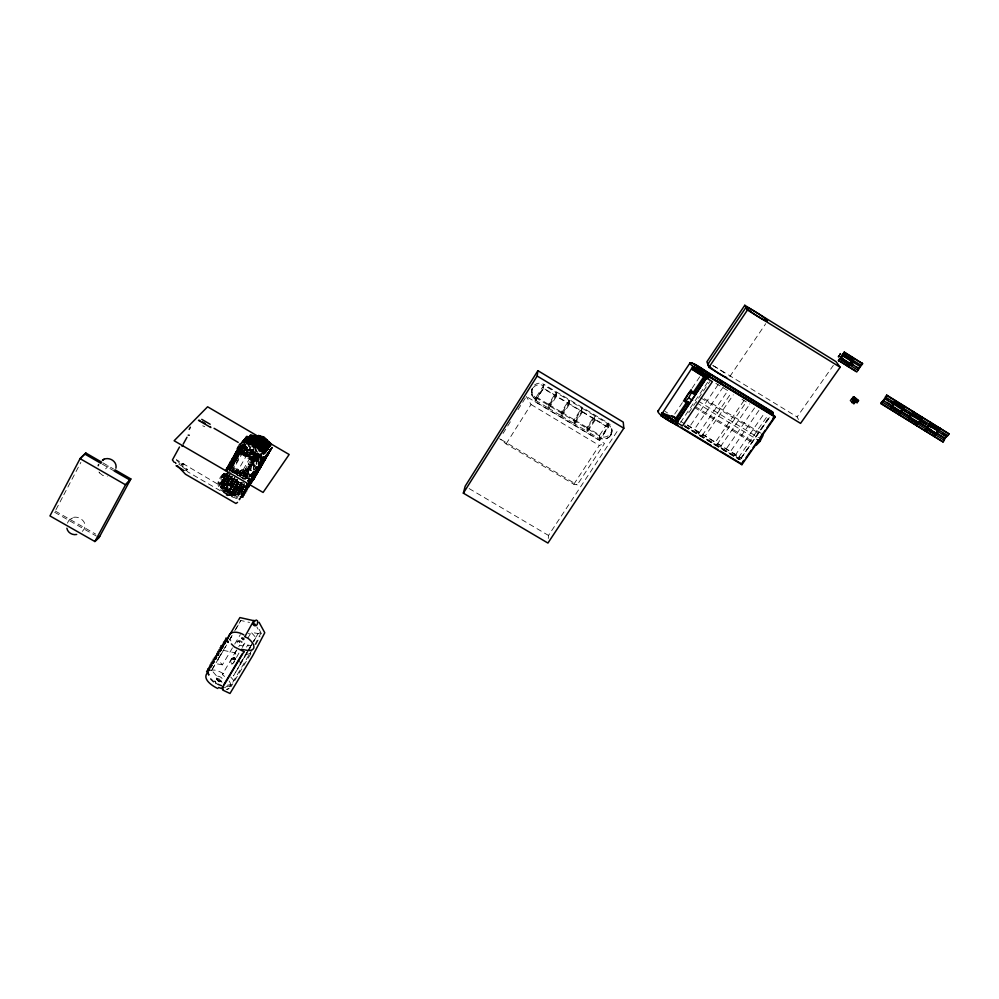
<?xml version="1.0" encoding="UTF-8"?>
<svg xmlns="http://www.w3.org/2000/svg" width="999" height="999" viewBox="0 0 999 999"><rect width="100%" height="100%" fill="white"/><g stroke="black" fill="none" stroke-linecap="round" stroke-linejoin="round"><path stroke-width="0.75" stroke-dasharray="5 3.75" d="M227.472 492.17C231.556 493.281 224.251 492.769 226.174 488.736M227.735 491.62C231.318 492.47 224.887 492.357 226.523 488.474C227.01 491.458 236.676 491.983 229.033 492.32M67.482 523.164C72.378 509.502 93.057 522.09 81.606 532.005M574.725 423.876L582.392 412.025L582.429 408.391L594.58 415.709L594.655 419.405L586.962 431.231L574.725 423.876L574.825 420.142L582.429 408.391M581.718 411.625L581.755 407.979L569.58 400.661L562.012 412.437L561.788 416.108L574.038 423.476L581.718 411.625L569.43 404.22L569.58 400.661M243.319 488.573L241.034 492.682L222.165 487.649C215.834 484.016 219.056 477.709 223.376 473.626M574.038 423.476L574.15 419.73L581.755 407.979M232.467 647.864L222.365 664.859L217.844 659.552L221.653 652.959M611.912 431.031L611.8 429.345C613.336 435.814 605.606 441.733 599.837 438.049M239.785 642.17L239.136 641.633M568.743 403.821L568.906 400.249L556.705 392.907L549.163 404.72L548.826 408.329L561.101 415.696L568.743 403.821L556.431 396.403L556.705 392.907M235.964 473.339L231.019 468.419L243.369 469.567L246.403 472.515L247.977 472.614L248.139 471.041L246.728 469.667L245.155 469.567L242.732 473.164L246.453 475.499L247.54 473.613L247.178 470.691L250.786 469.592L252.535 471.303M561.101 415.696L561.338 412.038L568.906 400.249M181.518 464.735C190.322 464.198 174.088 462.462 183.641 465.034M548.276 538.486L548.501 535.452L618.955 428.646M555.744 395.991L556.031 392.495L543.806 385.139L536.301 396.99L535.826 400.524L548.139 407.917L555.744 395.991L543.406 388.574L543.856 384.328A7.967 7.742 3.9 0 0 532.892 386.825A7.967 7.742 3.9 0 0 535.514 397.502L534.989 401.436L599.737 440.309L608.341 427.21L608.104 423.014L543.856 384.328M548.139 407.917L548.488 404.32L556.031 392.495M246.403 472.515L246.566 470.941L245.155 469.567M250.587 475.162L248.514 473.126L248.751 470.791L250.786 469.592M246.928 470.317L248.963 469.118L249.263 466.221L247.852 464.835L245.517 468.931L248.501 470.417L250.537 469.218L250.836 466.321L247.852 464.835M251.323 470.566L249.588 468.856L249.875 465.959L253.496 464.86L255.232 466.57M253.496 464.86L251.448 466.058L251.149 468.956L249.588 468.856M249.625 465.584L251.673 464.373L251.973 461.476L250.724 461.076A2.21 1.673 -86 0 1 249.563 461.838L248.214 464.198L249.625 465.584L253.234 464.485L253.534 461.588L251.036 460.564M254.633 460.002L256.393 461.7L256.094 464.622L254.033 465.821L252.285 464.123L252.585 461.213L256.206 460.127L257.954 461.825M255.607 465.934L253.858 464.223L254.158 461.326L256.206 460.127M252.335 460.839L254.383 459.627L254.683 456.718L253.746 455.806L256.243 456.843L255.944 459.74L253.896 460.951L251.398 459.927L256.456 451.048M253.983 469.105L254.283 466.196M258.816 459.852L256.755 461.063L254.995 459.365L255.307 456.456L257.218 453.534L254.32 458.504L252.572 456.93L253.709 454.945L255.457 456.518M258.316 461.188L256.568 459.49L256.868 456.58L258.916 455.369L260.677 457.067L259.116 456.943L257.355 455.244L255.307 456.456L256.868 456.58M256.706 464.36L257.005 461.438M243.269 469.692L253.584 451.511M531.83 389.56L532.305 396.004L535.402 399.35M231.855 471.803L245.517 447.689L242.969 444.942L247.165 447.252M220.404 478.896L226.885 480.544L230.619 473.988M237.799 472.564L237.487 471.553L238.262 471.466L240.097 472.914L237.874 472.652L239.81 473.114M261.476 633.828L257.705 626.548M259.265 633.691L251.248 632.417L255.894 637.599L253.746 641.62M238.936 653.046L233.529 662.749M222.402 664.822L215.497 663.598M240.072 472.989L240.884 470.454L239.81 472.352L244.106 474.887L243.456 475.749L240.921 474.887L239.036 473.176L241.146 471.091M235.09 652.896L236.838 649.962M230.844 662.349C234.091 667.981 237.312 652.085 232.33 659.59M236.076 473.713L237.787 473.002L233.354 470.417L232.667 471.278L234.553 473.014M254.433 453.321L253.159 449.8L248.164 450.324L249.313 449.413M251.648 449.625L252.872 450.462L252.26 449.787M239.011 445.517C234.902 448.027 238.174 452.547 241.009 454.408L258.067 459.303M236.176 650.699L222.365 674.562L224.625 676.46M231.443 468.881L245.117 444.717M223.401 473.938L225.499 475.162L223.114 476.286L224.85 473.201L225.512 475.137L223.264 479.17L221.154 477.959L224.013 472.714M221.154 477.959L224.088 473.164L226.761 474.762L225.712 476.086L223.626 474.875L224.463 473.826M226.161 469.055L229.608 463.411L232.879 465.297L233.928 463.798M224.3 473.538L222.228 476.61L224.325 477.834L225.262 476.648L227.385 477.347L229.295 479.108L227.497 481.943L223.326 479.645L225.262 476.648M226.011 469.967L229.608 463.411M227.797 466.021L232.317 458.004M226.199 470.354L232.193 459.478M229.108 464.56L234.965 454.582M237.899 448.126L232.043 458.716L235.789 460.776L238.336 456.368L236.076 455.407M229.108 466.208L226.885 469.605L229.27 465.284M230.519 468.156L234.453 461.113L231.681 459.365L235.152 453.596L238.711 455.719L243.806 446.728L241.733 445.517L239.236 449.837L240.509 452.472L242.47 453.146L244.28 450.287L239.785 446.965M230.869 467.632L228.783 466.421L234.777 455.556M230.12 461.925L233.429 463.723L234.266 462.062L231.693 460.626L237.537 450.674L234.266 456.718L236.813 458.166L230.532 469.455M237.038 457.08L236.351 457.929L237.213 456.256L234.64 454.77L235.502 453.071L239.86 445.467L242.395 447.003M226.723 470.504L231.843 461.376M226.885 470.804L228.946 467.12L231.019 468.331L229.171 471.74M234.64 454.77L237.737 449.675M231.356 462.512L234.403 457.48M234.266 462.062L239.76 452.36L237.213 450.861L239.648 446.478L241.746 447.702L239.31 452.085L239.997 451.236M230.844 469.23L228.783 468.032L227.098 470.541M231.668 462.312L228.459 468.256L234.216 458.429M226.848 468.294L230.307 470.304L233.903 463.923L231.156 462.225L234.59 456.518M230.519 470.042L228.459 468.843L230.844 464.76L232.904 465.959L230.794 469.705L227.21 467.644L226.136 469.168M239.111 453.059L239.785 452.222L237.05 450.524L240.297 445.779L237.025 451.848L237.7 451.011M226.261 473.826L225.849 474.625L226.561 473.738M237.138 452.634L231.181 463.449L231.868 462.599M234.153 459.94L234.091 457.704L240.085 446.79M221.828 476.61L224.101 478.109L226.186 474.388L225.487 475.274M226.511 468.519L228.621 469.742L231.044 465.359L230.394 463.411L228.646 466.508L232.08 463.973M236.638 453.796L240.222 447.277L239.573 447.964L242.083 449.475L235.789 460.776M239.573 447.964L240.434 446.266L242.52 447.49L241.658 449.175L240.397 448.101L241.521 446.116L242.807 447.265L241.671 449.25L242.332 448.351M234.478 459.74L228.783 469.992L242.657 445.479L242.307 446.166M231.381 464.847L233.828 460.452L233.167 458.491L231.418 461.6L233.828 460.452M231.531 465.571L229.133 469.905M234.565 459.128L236.563 455.681L235.951 453.571L234.191 456.68L237.263 454.832M234.478 460.989L231.031 466.708L231.731 465.846L228.921 464.148M231.868 459.677L233.978 460.901L242.607 445.991M239.398 450.599L236.988 451.748L238.749 448.626L239.398 450.599L236.938 455.02L237.625 454.17M239.735 450.087L241.858 446.303L239.735 445.067M230.357 469.068L233.928 462.587M230.844 466.433L239.835 450.899M242.67 445.304L239.36 450.749M244.268 443.943L236.176 457.629M241.746 447.702L242.957 445.467M239.76 452.36L242.17 448.002L239.623 446.615M238.711 455.719L234.827 453.796L235.527 452.947L238.711 455.007L244.792 444.143L229.832 470.554M242.32 448.514L240.359 447.839L241.633 450.474L246.016 453.109L247.14 451.111L240.609 447.839L241.733 445.854L243.319 447.277L244.83 444.63M55.969 509.677L63.087 496.166M63.799 494.817L80.882 462.362M243.594 488.274L242.72 489.922L243.406 488.998M245.205 654.57L249.85 653.833L251.261 651.273M254.895 644.617L260.564 633.865L256.88 626.96M255.806 644.53L260.015 636.588M226.074 686.775L230.806 685.639L251.923 650.024M251.586 645.629L247.764 645.054L249.9 647.752M233.404 657.742C230.744 657.167 228.771 667.644 232.842 663.486M218.194 481.655C215.821 490.609 230.469 496.466 237.75 497.24M225.025 470.916L239.011 445.941L245.517 447.689M225.874 471.403L227.622 468.319L228.284 470.254M219.43 484.552L221.728 481.093L222.989 482.255L221.89 484.215L221.166 485.127L219.43 484.552L221.728 481.093M241.521 446.116L239.248 449.5L240.984 450.099L241.958 449.001L239.435 447.49M219.405 484.902L220.504 482.942L222.465 483.578L224.4 485.377L222.565 488.249L220.604 487.612L219.405 484.902L223.289 487.325M230.844 464.76L228.459 468.843M231.006 464.373L233.554 459.965L235.627 461.163L233.067 465.571L229.807 463.698L228.746 465.222L231.531 466.895M241.558 445.629L233.716 459.577L236.276 455.157M220.854 482.767L222.814 479.745L226.86 482.217L225.762 484.165L225.05 485.077L220.854 482.767L222.814 479.745M240.609 447.839L242.545 444.855M221.928 481.406L224.201 477.984L225.462 479.133L224.363 481.081L223.651 481.98L221.928 481.406L227.472 472.327M226.648 474.912L227.897 476.061L226.798 477.984L226.099 478.871L224.388 478.309L227.947 472.09M224.388 478.309L226.86 474.637L228.396 476.048L227.31 477.984L229.907 478.846L230.594 477.959L228.696 476.211M221.166 485.127L222.989 482.255M227.31 477.984L225.774 476.573L227.697 473.588M240.984 450.099L242.12 448.114L240.384 447.515M227.909 473.326L226.823 475.249L228.509 475.811L229.208 474.937L227.972 473.801M221.353 485.539L222.465 483.578M222.402 484.203L223.514 482.255L221.953 480.819M223.651 481.98L225.462 479.133M242.195 449.263L244.48 445.192L242.083 449.475M220.604 487.612L223.701 482.667L228.047 485.114L226.935 487.062L225.237 485.489L226.336 483.541M242.757 445.179L244.031 446.328L245.155 444.355L243.818 445.966M222.59 484.615L227.26 486.138L226.149 488.086L221.878 485.539L223.701 482.667M224.937 480.444L223.838 482.392L225.762 484.165M224.875 481.068L225.974 479.133L224.425 477.709L226.935 480.457M226.099 478.871L227.897 476.061M244.543 446.341L245.667 444.368M221.016 488.099L222.128 486.138L225.811 488.499L224.226 491.071L221.016 488.099L224.688 490.472L224.226 491.071M224.35 482.38L226.161 479.545L230.694 482.18L229.595 484.115L228.896 485.027L226.273 484.153L224.35 482.38L226.161 479.545M240.921 452.959L242.058 450.949L245.766 453.334L244.193 455.906L240.921 452.959L244.643 455.332L244.193 455.906M244.068 447.589L245.866 444.767L244.068 447.589L246.016 449.338L248.651 450.262L249.762 448.276M227.385 477.347L226.286 479.283L228.197 481.043M228.509 475.811L229.608 473.888M226.798 479.283L228.584 476.461L231.194 477.322L233.092 479.083L231.306 481.905L226.798 479.283L227.497 478.396L232.405 479.97L233.092 479.083M222.165 487.649L231.206 471.69M231.968 470.354L241.009 454.408M234.365 477.934L233.691 478.821L231.106 477.959L229.208 476.211L230.294 474.288M222.565 488.249L224.4 485.377M232.08 471.928L233.167 470.017L232.63 469.53L236.214 469.867L234.64 472.789L236.214 469.867M222.752 488.673L223.863 486.713M242.657 453.558L243.793 451.56M223.801 487.325L224.912 485.364L222.977 483.578M225.05 485.077L226.86 482.217M232.268 472.327L233.354 470.417M243.669 452.297L246.628 447.352L244.68 445.591M225.212 490.459L223.277 488.661L225.1 485.776L227.447 486.55L225.212 490.459L227.872 491.321L229.608 488.548L227.872 491.321M245.155 455.344L243.182 453.558L244.992 450.711L247.34 451.523L245.155 455.344L247.802 456.256L249.538 453.509L247.802 456.256M244.83 450.187L246.628 447.352M223.277 488.661L225.1 485.776M243.182 453.558L246.154 448.601L241.421 446.828M226.273 484.153L227.372 482.217L225.449 480.444M227.497 481.943L229.295 479.108M246.016 449.338L247.14 447.365L245.192 445.604M226.86 483.528L228.559 485.102L227.46 487.062L225.749 485.477L227.56 482.629L232.118 485.264L230.394 488.024L232.118 485.264M245.542 450.599L247.34 447.764L245.542 450.599L247.277 452.16L248.401 450.174L246.666 448.613M225.749 485.477L227.56 482.629M228.783 480.407L227.685 482.355L229.595 484.115M228.709 481.031L229.807 479.108L227.897 477.347M229.907 478.846L231.693 476.036M228.197 482.342L229.995 479.508L232.592 480.382L234.515 482.142L232.717 484.977L228.197 482.342L229.995 479.508M231.194 477.322L230.095 479.258L232.005 481.006M236.875 479.045L235.102 481.855L232.505 481.006L230.607 479.245L232.193 476.036M230.607 479.245L232.38 476.436M226.186 487.45L227.297 485.502M246.029 452.497L247.153 450.512M234.827 473.189L236.775 469.917L239.51 470.779L238.361 472.777L235.689 471.815L239.173 473.239M235.814 471.928L236.775 469.917M224.875 491.558L226.523 488.911L229.171 489.785L231.119 491.583L229.995 493.543L229.483 494.23L224.875 491.558L226.523 488.911M236.401 471.278L235.327 473.189L237.075 470.417L241.508 473.002L239.76 475.761L237.213 474.912L238.286 473.002L236.401 471.278L237.075 470.417M244.855 456.393L246.491 453.758L249.138 454.67L251.124 456.456L249.987 458.454L249.488 459.103L244.855 456.393L246.491 453.758M228.896 485.027L230.694 482.18M231.006 487.212L229.083 485.439L230.195 483.491M250.799 452.422L251.923 450.449L250.212 453.171L250.799 452.422L248.838 450.661L249.962 448.676M230.107 484.115L231.206 482.167L229.295 480.407M231.306 481.905L232.405 479.97M236.114 473.676L250.474 448.688M229.595 485.427L231.406 482.579L235.939 485.214L234.827 487.15L234.141 488.061L231.518 487.2L229.595 485.427L231.406 482.579M232.592 480.382L231.493 482.305L233.416 484.065L232.717 484.977M232.505 481.006L233.604 479.07L231.693 477.322M233.691 478.821L234.777 476.898M238.686 470.092L237.487 471.74M232.005 482.305L233.791 479.483L238.299 482.092L237.2 484.028L236.513 484.927L233.916 484.065L232.005 482.305L233.791 479.483M235.776 480.969L233.878 479.22L234.965 477.31M236.713 474.912L237.787 473.002M238.861 481.818L234.378 479.22L235.477 477.297M229.995 493.543L228.059 491.745L229.171 489.785M238.486 473.401L237.4 475.312L242.257 476.86L242.919 475.986L238.486 473.401L237.812 474.275L239.71 475.999M240.422 474.9L238.549 473.176L239.623 471.278M249.987 458.454L248.014 456.668L249.138 454.67M228.584 491.733L230.319 488.961L228.584 491.733L233.167 494.393L234.977 491.508L233.267 489.922L232.143 491.87L233.866 493.456M248.526 456.68L250.25 453.921L248.526 456.68L253.147 459.378L253.808 458.504L252.06 456.93L253.197 454.945L254.945 456.518L253.147 459.378M231.518 487.2L232.63 485.264L230.707 483.491M251.311 452.435L249.35 450.674L250.025 449.825L254.583 452.485L253.933 453.346L251.311 452.435L253.559 448.364M234.016 483.454L232.917 485.389L234.827 487.15M252.635 450.861L250.924 453.596L253.758 448.763M232.817 485.676L231.094 488.424L232.817 485.676L237.375 488.311L235.577 491.171L233.254 490.409L235.439 486.538M233.916 484.065L235.015 482.13L233.104 480.369M235.102 481.855L236.189 479.932L233.604 479.07M233.416 485.377L235.215 482.542L237.812 483.404L239.723 485.164L237.949 487.999L233.416 485.377L234.116 484.478L239.048 486.076L239.723 485.164M236.388 480.344L235.289 482.267L237.2 484.028M255.095 452.497L253.134 450.749L254.258 448.776M236.288 480.969L237.375 479.045M235.789 482.267L237.562 479.458L235.789 482.267L240.284 484.877L240.959 483.978L239.048 482.23M239.76 475.761L241.508 473.002M229.483 494.23L231.119 491.583M249.488 459.103L251.124 456.456M241.034 474.263L239.947 476.161L241.833 477.884L242.919 475.986M240.921 474.887L241.995 473.002L240.247 471.116M242.045 472.777L240.497 472.252L242.045 472.777L243.394 470.529L241.583 470.367L243.394 470.529M230.519 493.531L231.631 491.57L229.695 489.772M240.447 476.161L242.195 473.401L246.616 475.974L245.529 477.859L244.88 478.733L242.332 477.884L240.447 476.161L242.195 473.401M242.233 473.164L243.306 471.278L240.884 470.454M250.499 458.466L251.636 456.468L249.663 454.682M230.245 494.567L231.83 491.995L235.752 494.03L234.628 495.991L230.245 494.567L231.83 491.995M250.262 459.44L251.835 456.88L255.781 458.953L254.645 460.951L250.262 459.44L251.835 456.88M234.141 488.061L235.939 485.214M250.112 450.686L253.921 453.321L255.057 451.361L249.825 449.425M242.732 473.164L244.493 470.629M255.257 451.773L253.109 455.569L258.092 457.43L258.741 456.568L254.445 453.983A3.859 1.349 29.2 0 1 248.826 452.135A3.859 1.349 29.2 0 1 249.962 450.099A3.859 1.349 29.2 0 1 254.445 453.946L253.309 455.969L257.605 458.553L256.955 459.415L251.398 457.442M236.513 484.927L238.299 482.092M235.339 487.15L236.451 485.214L234.528 483.441L235.215 482.542M234.84 488.474L236.638 485.626L241.171 488.249L240.06 490.184L239.385 491.108L236.775 490.247L234.84 488.474L236.638 485.626M233.404 491.471A4.133 1.548 28.9 0 0 228.659 487.3A4.133 1.548 28.9 0 0 227.322 489.635A4.133 1.548 28.9 0 0 233.404 491.471L234.515 489.522A4.133 1.548 28.9 0 0 229.77 485.352A4.133 1.548 28.9 0 0 228.434 487.674A4.133 1.548 28.9 0 0 234.515 489.522M237.812 483.404L236.713 485.339L238.624 487.1M237.7 484.016L238.798 482.092L236.888 480.344M251.211 460.314C246.141 456.081 252.972 465.621 255.02 453.821M237.213 485.327L238.986 482.505L241.583 483.366L243.494 485.114L241.721 487.937L237.213 485.327L237.899 484.428L242.819 486.014L243.494 485.114M255.719 452.934L251.486 460.015M244.53 470.666L246.104 470.766L246.728 469.667M245.517 468.931L247.09 469.031L249.425 464.947M248.214 464.198L249.787 464.31L251.136 461.938A2.21 1.673 -86.1 0 0 252.285 461.188L252.447 460.951M242.332 477.884L243.419 475.986L241.533 474.263M243.456 475.749L245.192 472.989L243.306 471.278M233.167 494.393L234.977 491.508M244.106 474.887L245.192 472.989M242.52 478.284L258.029 451.173M234.628 495.991L233.354 494.817L234.478 492.857M244.605 474.875L245.679 472.989L243.806 471.278L244.305 470.616M254.645 460.951L253.346 459.79L254.483 457.792M234.378 493.444L235.489 491.496L233.778 489.91L232.667 491.87L234.378 493.444L237.013 494.305L237.7 493.381L235.764 491.595L236.875 489.647L234.553 488.886L233.441 490.834L238.124 492.357L238.811 491.433L236.875 489.647M235.577 491.171L237.375 488.311M248.551 478.708L244.143 476.148L245.866 473.389L249.013 475.062L250.662 474.1L250.961 471.203L249.226 469.493M244.143 476.148L245.866 473.389M231.368 492.607L238.773 496.178A17.82 6.793 29.2 0 0 236.226 496.103L233.878 494.805L235.689 491.92L239.885 494.23M237.949 487.999L239.048 486.076M257.193 461.163A17.982 6.381 29.5 0 0 256.231 461.113L253.858 459.79L256.768 454.795M236.775 490.247L237.874 488.311L235.951 486.538M261.363 457.305L256.593 455.519L257.73 453.546L260.339 454.445L260.976 453.596L259.203 456.418L260.339 454.445M236.276 491.583L238.074 488.723L240.684 489.585L242.245 491.021L241.433 492.12L236.963 490.659L236.276 491.583L240.322 494.055M239.248 486.488L238.137 488.424L240.06 490.184M256.144 456.78L257.929 453.946L256.144 456.78L258.117 458.553L259.24 456.568L257.28 454.807M236.963 490.659L238.074 488.723M239.136 487.087L240.235 485.164L238.311 483.404L238.986 482.505M240.284 484.877L242.058 482.055L241.383 482.954L236.476 481.368M242.67 490.871L238.649 488.411L240.422 485.576L244.568 487.849L239.897 482.842L244.48 484.04M261.488 453.608L260.352 455.569L258.404 453.821L259.528 451.848M238.649 488.411L240.422 485.576M241.583 483.366L240.484 485.277L242.395 487.037M242.794 482.192L244.693 483.928L244.031 484.827L241.458 483.966L242.557 482.055M244.98 487.724L240.984 485.277L242.083 483.354M244.88 478.733L246.616 475.974M235.302 496.128L236.426 494.168L237.35 494.155A17.832 6.768 29.3 0 1 239.897 494.33M245.067 479.133L246.154 477.235L243.606 476.386L242.944 477.26L244.842 478.996M255.319 461.101L256.456 459.115L257.367 459.128A17.994 6.356 29.5 0 1 258.329 459.165M246.029 477.859L248.052 474.125M237.013 494.305L238.811 491.433M247.302 476.361L245.567 479.133L247.302 476.361L249.825 477.222M256.955 459.415L258.741 456.568M237.2 494.73L238.324 492.782M239.385 491.108L241.171 488.249M258.753 461.263L257.155 459.827L258.291 457.842L255.657 456.93L254.995 457.804L256.456 459.115M238.212 493.369L239.323 491.421M238.986 495.891L237.712 494.717L239.523 491.845L241.234 492.407M239.573 491.52L240.684 489.585M241.721 487.937L242.819 486.014M261.001 458.254L259.415 456.83L260.539 454.857L255.294 452.897L254.633 453.758L256.593 455.519M240.572 490.172L241.671 488.249L239.748 486.476M241.87 488.661L240.085 491.508L241.87 488.661L243.569 489.223M243.019 486.426L241.92 488.361L243.469 489.785M261.201 457.992L259.915 456.83L261.039 454.857M242.894 487.025L243.993 485.114M259.915 456.83L261.688 454.008M243.669 489.498L242.42 488.349L243.519 486.426M244.193 485.514L242.42 488.349M222.003 682.342L211.663 670.242L214.735 664.934M235.714 629.358L240.834 620.491L249.563 622.464M218.619 658.241L226.386 645.117M229.495 639.86L231.83 635.926M234.69 630.869L240.834 620.491M211.663 670.242L226.636 644.954M229.558 639.847L232.692 634.565L229.782 639.622L231.706 641.808M234.715 644.08L240.359 634.577M222.402 674.462L223.401 673.688M238.773 646.703L239.748 645.067M242.282 647.439L245.629 641.82M247.877 638.061L251.248 632.417M246.553 647.09L247.764 645.054M247.115 651.885L240.122 663.548L241.009 664.173M247.889 650.586L250.986 645.404M251.773 644.105L258.054 633.666M248.876 649.325L233.454 675.911L247.652 652.21M249.663 648.026L252.772 642.819M253.559 641.508L255.894 637.599M248.439 650.898L250.799 646.94M229.133 688.448L227.085 689.347M249.937 653.746L250.699 652.484M250.799 653.783L231.094 686.588L224.413 687.387M241.346 492.245L242.357 490.571M234.453 461.113L236.863 456.768L234.29 455.307M227.784 472.989L226.548 475.037L223.751 473.401M236.813 458.166L239.211 453.846L236.676 452.372M233.903 463.923L236.288 459.64L233.741 458.204M231.88 465.034L229.27 463.623L232.567 458.816M244.081 444.83L242.545 447.352L239.985 445.954M237.213 456.256L239.423 452.872L236.875 451.386M242.52 447.49L244.043 444.967M503.021 433.441L511.338 420.254M517.994 409.702L526.323 396.503L604.507 443.444L577.21 484.902L573.826 484.24L506.118 443.906L499.687 438.723M506.118 443.906L531.056 404.52L526.323 396.503M223.401 482.255L218.431 482.33L216.708 485.539M534.989 401.436L543.406 388.136L608.341 427.21M535.826 400.524L543.406 388.574M548.826 408.329L556.431 396.403M561.788 416.108L569.43 404.22M586.962 431.231L586.95 427.422L594.58 415.709M587.624 427.822L595.254 416.108L607.38 423.414L607.579 427.185L599.85 438.961L587.637 431.63L587.624 427.822L599.712 435.089L599.737 440.309M587.637 431.63L595.342 419.817L595.254 416.108M599.712 435.089L607.38 423.414M573.826 484.24L599.313 445.467L604.507 443.444M674.725 414.048L682.529 402.422M692.07 388.211L699.874 376.598M680.494 422.527L707.629 382.292M688.773 412.712L709.715 381.68M718.069 384.702L688.174 428.833L685.027 425.686M729.844 376.536L765.734 323.676M723.276 386.875L694.492 429.245L699.288 433.928L701.91 435.477L705.319 435.801L733.316 394.817M698.713 433.429L727.672 390.909M702.197 435.539L731.168 393.057M744.018 400.537L713.898 444.405L718.606 445.342L724.799 450.999L755.007 407.242M716.982 444.617L746.103 402.272M720.441 446.715L749.587 404.408M758.915 410.439L730.719 451.173L736.925 456.83L741.47 457.692L769.767 417.058M735.089 455.457L764.347 413.299M738.536 457.542L767.831 415.422M769.367 417.619L740.122 459.627L769.068 417.008M798.488 419.505L797.102 416.92L833.341 365.384M238.836 492.769L239.523 491.845M237.712 494.717L238.399 493.793L240.122 494.343M254.171 469.617L254.545 468.956M235.689 491.92L234.99 492.844L236.426 494.168M233.878 494.805L234.578 493.868M240.984 485.277L241.646 484.378L244.218 485.227M243.694 479.87L244.343 478.996L239.897 476.398M260.09 459.003L261.164 457.579L259.453 456.98L258.803 457.842M257.667 459.827L258.316 458.966M253.858 459.79L254.52 458.916L257.155 459.827M258.404 453.821L259.041 452.972M234.515 482.142L233.828 483.041L228.896 481.443M234.378 479.22L235.065 478.334M225.811 488.499L225.337 489.11L222.128 486.138M239.51 470.779L236.888 470.029M253.134 450.749L253.796 449.9M252.435 450.337L253.184 449.912M233.928 473.176L230.082 470.579L232.043 469.48L232.655 470.017L231.98 470.879L230.294 470.317M236.388 470.017L235.714 470.879L233.167 470.017M229.208 476.211L229.895 475.337M245.766 453.334L245.329 453.908L242.058 450.949M231.581 684.352L227.148 685.277M231.381 467.682L230.694 468.543L228.621 467.345M231.019 468.331L230.332 469.193L228.284 467.869M232.904 465.959L230.669 464.885M225.337 476.173L226.411 474.637L224.313 473.414L223.601 474.3M230.17 470.092L231.219 468.593M217.183 483.803L176.511 459.765M228.621 469.742L229.32 468.868M233.429 463.723L234.116 462.874L231.356 461.151M230.669 467.357L231.368 466.496M235.627 461.163L231.706 459.24M244.28 450.287L243.594 451.148L241.633 450.474L242.382 449.675L246.765 452.147L247.889 450.162L246.154 448.601M230.494 468.281L231.556 466.77L228.759 465.097M228.097 468.893L228.783 468.032M238.336 456.368L234.478 454.32L235.152 453.596M233.242 463.436L234.29 461.938L231.531 460.202M236.651 458.991L235.602 460.477L232.38 458.516M226.361 469.443L227.06 468.568M228.783 466.421L229.483 465.559M230.819 464.085L231.506 463.236M233.791 460.601L234.852 459.078M238.536 454.695L239.585 453.196L236.85 451.511M224.088 473.164L223.376 474.05L225.699 475.524L226.536 473.851L224.463 472.515M228.259 467.982L229.308 466.483M233.978 460.901L234.665 460.039M238.711 455.007L239.373 454.17L236.651 452.497L237.337 451.66M233.604 461.55L234.29 460.689M235.989 458.591L236.676 457.729L234.103 456.281M233.541 459.278L234.578 457.792M238.948 452.734L239.623 451.898L237.075 450.387M229.645 464.635L228.584 466.146L231.356 467.807M232.043 461.663L230.981 463.161L233.054 464.373L233.741 463.511L231.181 462.1M236.751 456.006L237.437 455.144M243.519 447.677L242.832 448.526L244.792 450.299M236.376 456.655L237.063 455.806M233.903 457.367L234.952 455.869M236.263 454.445L237.312 452.972M241.721 447.839L242.769 446.353M231.693 460.626L232.392 459.777M234.765 456.83L234.091 457.679L235.826 456.905M236.438 454.77L238.798 450.586M239.148 451.748L240.21 450.249M241.508 448.838L242.807 447.265M240.047 448.126L239.373 448.963L241.446 450.174L242.108 449.338L238.486 447.14L237.612 448.863L241.084 450.824L241.746 449.987L238.311 448.014L237.238 449.525M240.397 448.101L236.463 453.484M241.858 446.303L245.954 448.201M235.14 454.907L234.078 456.406L236.838 458.042L235.801 459.54L232.742 457.854M239.373 449.7L241.433 450.899L238.099 449.026M239.41 447.614L240.459 446.141M237.213 450.861L237.899 450.025M239.211 448.613L239.885 447.789M236.9 448.526L239.011 445.941M184.415 470.517L187.612 469.43L176.523 462.799M105.619 468.856L108.367 465.996M70.879 519.005L71.591 518.543M234.977 659.765L233.991 659.315M234.203 659.852L233.279 659.215L234.915 659.028L233.541 658.329L233.978 659.203M255.045 456.081L258.666 454.995L256.618 456.206L254.108 455.169L256.618 456.206M261.8 455.457L259.728 456.68L261.288 456.805M250.911 474.475L249.35 475.387L250.125 476.161M71.903 518.369L72.665 517.994M233.042 461.825L231.306 462.624L231.793 464.036M227.347 466.833L228.534 467.532L230.27 466.733M224.738 476.498L223.014 477.297L223.501 478.696M241.408 447.04L239.673 447.827L240.147 449.275M238.611 451.973L236.875 452.772L237.35 454.208M218.856 680.843C219.33 679.37 216.483 680.219 218.669 680.843C226.361 683.229 211.925 674.737 217.745 680.219M218.594 681.293C216.758 678.546 218.157 683.853 221.603 680.956M182.505 465.259L181.094 463.661M226.061 494.98C233.154 499.213 215.047 484.577 227.048 493.381M230.407 468.494L231.094 468.431M239.036 641.995L239.685 642.095M187.275 469.867L181.056 466.496M228.696 492.819L232.305 492.145M227.735 495.616L231.743 494.855L227.035 493.381M210.277 670.529C214.785 668.955 219.468 671.353 223.289 673.626M237.962 641.083L240.185 640.796M241.009 641.108L237.974 641.508L239.81 641.783M99.475 472.852L102.897 475.524L107.368 476.161M237.35 498.189L236.014 498.176M204.733 426.685L202.722 425.799M246.94 473.026L248.514 473.126M247.178 470.691L248.751 470.791M246.566 470.941L248.139 471.041M248.963 469.118L250.537 469.218M254.932 469.468L253.371 469.368L253.671 466.458L251.923 464.76M249.875 465.959L251.448 466.058M249.263 466.221L250.836 466.321M252.285 464.123L253.858 464.223M251.673 464.373L253.234 464.485M249.563 461.825L251.136 461.938M251.398 459.927L253.896 460.951M252.585 461.213L254.158 461.326M251.973 461.476L253.534 461.588M254.995 459.365L256.568 459.49M254.383 459.627L255.944 459.74M254.683 456.718L256.243 456.843M257.355 455.244L258.916 455.369M248.639 450.312L249.862 450.586M231.543 471.441L235.314 471.928M223.177 650.324L235.027 652.809L236.651 655.806M248.364 633.528L249.55 633.816M225.399 490.884L228.059 491.745M230.707 493.956L233.354 494.817M236.064 498.189L229.495 496.041L187.899 471.94L184.54 468.444M223.676 486.288L221.716 485.651L220.504 482.942M224.001 487.737L228.983 489.36M231.631 491.57L234.278 492.432M221.703 481.693C228.596 483.528 235.414 486.513 240.16 492.032M230.294 484.527L235.252 486.126M239.323 487.5L243.768 488.936M220.542 482.592L222.278 483.166M226.461 484.577L229.083 485.439M235.527 487.562L240.497 489.16M231.718 487.624L236.688 489.235M240.759 490.596L242.457 491.146M224.176 478.583L228.596 479.995M232.692 481.406L237.612 482.992M223.027 479.458L224.75 480.032M225.062 481.481L230.007 483.079M226.611 475.524L231.006 476.923M227.198 476.935L223.239 474.95L223.951 474.063L226.036 475.287M231.293 478.359L233.878 479.22M241.109 475.287L245.966 476.835M235.002 473.501L239.198 475.999M246.216 478.259L248.751 479.108M245.679 472.989L247.54 473.613M241.995 473.002L244.543 473.851M238.286 473.002L240.846 473.863M249.638 476.823L245.217 474.25M236.001 472.327L238.549 473.176M244.792 475.274L249.051 478.046M245.354 455.756L248.014 456.668M250.699 458.878L253.346 459.79M239.236 449.837L243.157 452.285M256.805 455.919L259.415 456.83M248.938 454.27L244.318 451.56M243.868 452.697L246.216 453.509M251.636 456.468L254.283 457.38M244.743 446.74L247.365 447.652M246.216 449.75L248.838 450.661M254.245 453.583L256.568 454.383M251.511 452.834L256.094 455.507M260.564 455.981L262.262 456.568M55.257 511.038L95.667 534.09M54.62 512.25L96.366 536.063M103.022 462.924L113.624 469.031M102.36 464.173L114.273 471.041M225.986 489.597L230.594 492.27M233.928 459.328L235.989 460.527M234.116 461.638L232.018 460.427L231.331 461.288L234.091 462.999M231.006 463.037L233.566 464.435M229.982 462.749L233.242 464.647M231.206 464.123L233.267 465.322M228.908 464.273L231.706 465.971M228.596 466.021L231.194 467.42M228.434 466.945L231.194 468.718M227.198 467.769L229.295 468.981M228.122 468.768L230.182 469.98M223.264 474.837L225.349 476.048M242.12 444.105L244.193 445.317M240.672 445.129L243.631 446.828L240.197 444.942M239.236 448.489L241.321 449.7M237.937 448.676L240.047 449.912M237.275 449.388L241.071 451.548L237.412 449.862M245.991 454.395L250.624 457.105M237.874 450.149L239.972 451.373M237.475 452.122L239.56 453.334M235.689 452.085L239.348 454.295M236.488 453.346L239.011 454.82L238.336 455.656L235.327 453.921M234.266 455.432L237.013 457.217M234.453 455.756L236.551 456.968M233.928 457.242L236.476 458.691M232.904 457.018L236.626 459.115M232.717 457.979L235.976 459.84M469.13 488.573L548.501 535.452M501.023 439.523L577.21 484.902M531.056 404.52L599.313 445.467M582.392 412.025L594.655 419.405M595.342 419.817L607.579 427.185M536.301 396.99L548.488 404.32M549.163 404.72L561.338 412.038M562.012 412.437L574.15 419.73M574.825 420.142L586.95 427.422M535.514 397.502L599.587 435.989A7.955 7.642 -5.4 0 0 610.564 433.541A7.955 7.642 -5.4 0 0 608.104 423.014M664.972 411.363L667.607 412.962M687.387 424.937L741.708 458.366L686.226 424.775M680.943 421.566L684.914 423.976M685.401 425.974L739.872 458.953M683.84 425.562L740.122 459.627M684.69 426.173L740.134 459.74M684.527 426.623L739.06 459.627M704.283 398.726L760.851 433.141M700.836 397.939L760.289 434.115M698.214 401.036L758.541 437.724M696.54 402.734L757.392 439.71M695.267 406.593L754.345 442.482M694.417 407.455L753.758 443.494M713.536 365.809L797.102 416.92M715.858 383.354L728.945 391.333M742.02 399.313L749.862 404.108M176.473 459.915L182.954 466.77M257.892 453.808L259.852 455.569M258.291 457.842L259.89 459.278M243.556 447.577L245.504 449.338M243.644 476.148L245.529 477.859M239.56 482.23L241.458 483.966M228.184 473.526L229.708 474.937M241.196 489.572L242.457 490.734M225.549 476.835L226.798 477.984M234.328 488.486L236.263 490.259M223.114 479.92L224.363 481.081M220.629 483.041L221.89 484.215M224.388 486.7L226.323 488.499M249.787 464.31L251.199 465.684M247.09 469.031L248.501 470.417M246.104 470.766L247.977 472.614M243.419 472.515L246.453 475.499M215.459 681.793L214.81 680.931L215.634 682.854L214.71 680.706M230.719 676.985L233.691 680.431M98.938 472.028L99.513 472.889M253.921 453.321L252.897 450.362M239.298 660.764L240.871 663.748M216.321 677.971L217.47 680.669M232.942 658.566L233.279 659.377M228.534 467.532L229.021 468.943M712.662 365.522A12.575 1.823 33.1 0 1 726.598 374.775M243.531 644.068A3.734 1.723 29.8 0 1 241.396 645.679A3.734 1.723 29.8 0 1 237.15 642.544A3.734 1.723 29.8 0 1 239.723 641.258M229.121 680.981A13.774 6.756 29.5 0 1 226.336 689.347M611.326 434.003L610.551 435.601L611.326 434.003M234.877 652.896L234.515 653.533L234.84 652.959M259.278 454.732L257.717 454.607L259.478 456.306L261.039 456.418L259.278 454.732M532.305 396.004L531.705 394.243L532.305 396.004M248.351 452.634A4.171 1.461 29.2 0 0 254.433 454.595A4.171 1.461 29.2 0 0 249.6 450.449A4.171 1.461 29.2 0 0 248.351 452.634M247.215 454.62A4.171 1.461 29.2 0 0 253.296 456.58A4.171 1.461 29.2 0 0 248.476 452.422A4.171 1.461 29.2 0 0 247.215 454.62M227.235 490.109A3.821 1.436 28.9 0 0 232.854 491.795A3.821 1.436 28.9 0 0 228.459 487.949A3.821 1.436 28.9 0 0 227.235 490.109M233.391 658.416A1.436 0.674 29.7 0 0 235.614 659.19A1.436 0.674 29.7 0 0 234.303 657.604A1.436 0.674 29.7 0 0 233.391 658.416M233.129 658.853A1.436 0.674 29.7 0 0 235.352 659.64A1.436 0.674 29.7 0 0 234.041 658.041A1.436 0.674 29.7 0 0 233.129 658.853M216.87 678.783A3.696 1.811 29.6 0 0 222.577 680.531A3.696 1.811 29.6 0 0 218.943 676.373A3.696 1.811 29.6 0 0 216.87 678.783M610.664 435.252A7.992 7.667 -5.3 0 0 608.204 424.675A7.98 1.211 -58.7 0 1 604.02 433.329A7.98 1.211 -58.7 0 1 599.65 437.712A7.992 7.667 -5.3 0 0 610.664 435.252M532.667 388.349A8.004 7.78 4 0 0 535.302 399.063A8.029 0.812 -59 0 0 539.248 394.393A8.029 0.812 -59 0 0 543.681 385.839A8.004 7.78 4 0 0 532.667 388.349"/><path stroke-width="1.5" d="M894.117 403.359L892.919 404.995L893.231 403.746M921.39 419.355L912.399 413.598L910.788 415.584L911.725 414.148M851.747 360.439L849.138 364.136L849.312 363.186M218.606 687.487L223.326 689.085M936.575 432.792L934.277 436.526L933.728 435.864M851.023 361.788L852.172 359.453L852.459 360.065M841.333 356.905L840.683 358.241L842.994 354.395L840.609 358.329M936.825 432.879L938.498 430.207L937.586 430.669M926.335 428.721L935.713 434.74M891.62 406.605L893.318 403.633M938.848 430.132L929.619 424.288M936.7 432.729L936.513 433.516L927.709 428.084L927.884 427.048M929.782 424.188L928.108 426.511L928.908 425.149M908.915 418.431L911.625 413.911M911.8 414.223L911.1 415.671M921.39 419.28L922.614 417.582L922.065 416.958L920.828 418.643L912.399 413.598M919.217 421.978C918.106 424.625 922.839 416.945 919.779 420.079M902.959 408.766C901.423 411.775 904.732 407.192 901.647 408.741M901.485 410.801L901.135 411.638L918.893 422.639L917.994 423.376L918.293 422.09M909.54 417.207L910.251 416.171M909.59 416.271L911.513 414.423M894.13 402.385L903.371 408.029M892.644 405.432L891.77 406.655M901.56 411.051L901.21 411.775L892.107 405.994L894.704 402.734M850.736 361.65L851.66 360.289M841.782 356.119L842.706 354.745L842.182 355.944M947.639 435.564L944.667 438.124L944.142 440.159M910.501 415.671L910.826 414.56L908.403 413.062M935.301 434.253L926.16 428.783M927.684 427.272L926.935 428.409M903.695 408.516L903.308 407.904L902.334 409.315M463.349 493.156L537.162 376.036L537.912 370.679L623.251 422.127L623.826 428.234L547.939 543.056L463.349 493.156L465.159 486.226L537.912 370.679M926.173 428.996L929.157 425.312M115.934 468.194C117.47 460.864 108.017 455.906 102.36 460.189L103.072 459.777M910.663 415.147L910.826 414.56M885.988 397.502L885.426 396.878L886.7 395.104L949.05 433.916L947.814 435.576L885.963 397.39L887.187 395.704L886.7 395.104M919.642 420.879L921.54 419.38M928.483 426.186L929.607 424.687M854.42 400.212L855.381 399.612L854.482 400.362M852.409 359.915L853.221 357.617M853.708 361.863L853.071 362.799M852.247 363.923L851.598 364.872M930.993 429.832L918.768 422.589L919.355 421.503L918.081 424.088M249.7 484.577L248.064 487.137L260.227 467.544M901.71 409.99L903.858 408.466M838.361 356.693L839.035 355.706M839.16 355.806L838.536 356.768M839.822 354.62L840.484 353.634L839.997 354.682M927.959 427.135L927.334 428.509L929.195 426.061L938.298 430.956M892.606 405.244L891.22 407.517M98.202 465.734L98.639 464.51M911.25 415.309L920.366 420.654L920.628 419.655M903.009 409.19L900.286 412.475L900.586 411.301M893.818 403.521L893.581 404.183L885.052 398.913L885.638 396.915M926.872 427.947L927.097 427.285L918.63 422.065L917.544 423.439L918.106 423.876M917.944 423.938L916.67 425.661L916.145 425.025L917.369 423.351M920.579 420.005L920.004 421.054L928.833 425.886M909.115 418.494L907.841 420.229L907.329 419.592M891.42 407.58L890.159 409.315L889.672 408.703M892.906 404.058L892.906 404.745M841.258 356.818L840.334 358.191M891.932 406.78L892.369 405.407M849.412 363.249L852.609 360.002M938.386 429.607L930.906 424.837M854.282 399.612C854.22 399.7 856.755 399.375 853.783 399.25L852.921 400.474L855.181 402.035M918.418 422.077L918.118 422.977L918.768 422.589M936.013 432.929L935.726 433.841M231.381 643.943L234.403 646.927L244.318 651.823M909.24 417.058L909.614 417.694M848.963 364.56L839.647 358.641L838.436 360.364L856.742 371.965L857.954 370.254L839.797 358.566L849.187 364.647M242.208 442.594L242.907 441.208L240.859 444.243M244.53 439.76L245.23 438.374L243.194 441.383M850.661 361.338L851.972 359.965L850.861 361.7M756.393 445.092L760.039 441.321L762.936 435.726L762.175 433.941M854.332 398.876L854.832 399.101A1.274 1.174 -25.9 0 0 854.532 397.452A1.274 1.174 -25.9 0 0 852.784 397.839L851.922 399.063M937.574 431.381L938.598 429.62M114.947 469.792L130.832 478.946L99.063 537.599L94.868 541.52L49.95 515.921L80.07 458.641L85.814 453.009L101.698 462.162M244.942 486.438L247.04 487.662L243.444 493.469M249.825 482.804L251.036 480.606L248.938 479.383M252.872 477.035L256.581 470.454L253.846 475.112M250.786 481.481L249.912 483.129L250.574 482.23M252.61 477.934L256.031 472.277L253.933 471.053M249.088 485.364L249.95 483.728L249.3 484.627M259.74 464.985L262.063 460.914L259.49 465.259M250.287 483.204L252.71 478.908L252.06 479.807M254.87 474.85L256.368 471.753M255.207 474.313L256.094 472.652M252.46 479.782L249.338 485.364L247.277 484.165M257.655 469.992L258.541 468.319L256.119 466.92M252.797 479.258L250.324 484.028L254.945 475.849L254.308 476.735M252.747 473.751L254.945 475.212L255.819 473.551M255.906 468.244L257.992 469.468L261.338 463.449L258.928 462.013M258.591 468.706L257.717 470.379L258.354 469.505M260.152 466.058L261.376 463.861M251.736 473.876L255.007 476.198L251.673 481.743M261.089 464.785L260.202 466.458L260.839 465.596L258.766 464.385M262.937 461.201L267.682 453.309M257.754 471.428L254.046 477.609L251.136 475.936M257.18 469.155L256.431 470.179A15.472 5.582 29.4 0 1 257.992 470.541L260.464 466.233M260.414 461.738A15.509 5.495 29.5 0 1 262.749 462.25L268.619 452.048M259.303 468.793L267.57 454.37M262.35 463.074L269.83 450.412M258.354 463.911L261.476 465.834L270.741 449.163L264.473 460.264M265.409 458.903L264.81 460.039L266.446 457.192L265.409 458.903L263.361 457.704M689.148 404.245L685.189 401.848L684.752 400.199L687.724 394.655L691.133 390.721L695.079 393.119M685.189 401.848L688.611 397.902L691.583 392.32L691.133 390.721M903.695 408.341L904.919 406.655L904.407 406.044L903.258 407.904M858.004 370.192L861.213 365.334M179.483 447.028L172.415 459.952L174.163 462.325M189.186 429.395L190.372 427.235M183.179 444.155L186.988 437.25M245.005 636.425L253.958 620.317M239.31 444.617L240.359 443.668M244.842 440.022L246.99 436.226L245.504 438.573M252.06 445.379L252.722 444.543L250.774 442.807L248.177 441.895L247.515 442.719L249.45 444.468L251.236 441.595L247.203 439.123L244.206 443.419M246.104 441.083L247.203 439.123M246.865 443.456L249.762 438.648L248.501 437.525L246.303 440.821L250.574 442.407M252.11 446.516L254.97 441.695L250.462 439.061L249.8 439.872L251.736 441.608L253.496 438.773L249.488 436.313L247.502 439.36M248.389 438.261L250.399 435.202L252.023 435.864L251.373 436.663L249.688 436.063M249.3 437.137L250.399 435.202M246.366 443.444L247.477 441.483L246.204 440.347L245.105 441.708L246.803 442.307L247.477 441.483M251.423 435.327L250.324 437.262L249.55 436.351M247.065 443.856L249.3 439.86M254.445 437.762L255.719 435.989L251.973 435.389L249.163 440.621L254.32 442.52M248.701 441.833L249.8 439.872M249.35 441.009L251.573 437.05M251.973 435.389L252.522 435.876L251.423 437.812L256.556 439.685L257.193 438.886L252.71 436.263L250.961 439.011L251.473 438.386M252.71 436.263L251.611 438.199L256.755 440.084L258.679 441.795L256.93 444.567M250.162 444.78L251.935 441.995L254.52 442.907L256.456 444.642L254.695 447.427M251.935 441.92L253.047 439.972M255.544 435.826L253.983 438.723L252.073 437.062M252.435 441.933L254.183 439.173M253.084 441.121L256.094 435.889C260.052 438.436 261.226 435.664 257.992 436.126M255.107 437.937L256.206 436.001L258.828 436.813L256.581 440.834M254.67 439.123L256.406 436.388L258.953 437.287L260.864 438.998L258.067 443.756L263.237 445.654L263.861 444.83L259.378 442.207L258.741 443.019L260.664 444.755L262.362 441.908L260.439 440.197L257.879 439.285L256.144 442.033M255.307 438.324L256.406 436.388M253.409 444.867L254.52 442.907M255.444 441.633L256.556 439.685M256.094 440.821L257.193 438.886M253.908 444.88L256.755 440.084M256.78 441.221L258.953 437.287M259.078 438.474L260.177 436.551L262.612 437.412L264.523 439.11L263.424 441.034M255.394 447.839L258.242 443.007L255.669 442.107L255.02 442.919L256.955 444.655M256.044 447.003L257.155 445.054L261.676 447.689L259.927 450.487M257.63 444.967L260.439 440.197M260.264 440.946L262.662 436.7L260.864 436.476L262.662 436.7M259.827 442.145L261.563 439.398L264.098 440.297L266.009 442.008L264.298 444.755M261.513 439.335L262.612 437.412M260.452 441.333L261.563 439.398M262 439.348L263.761 436.825L266.858 439.785L265.759 441.708L265.16 441.121M853.371 398.189C856.131 398.514 852.234 396.69 850.399 400.574L853.87 403.871L856.056 400.824A1.274 1.174 -25.9 0 0 855.756 399.175A1.274 1.174 -25.9 0 0 854.008 399.55L851.822 402.609M258.429 447.515L260.177 444.742L258.242 443.007M258.629 447.914L259.74 445.954M259.116 447.914L260.864 445.142L263.436 446.041L265.372 447.777L263.636 450.549M260.826 445.054L261.938 443.106M265.397 442.819L262.849 441.92L264.523 439.11M261.313 445.067L264.098 440.297M263.911 441.046L265.01 439.123L263.099 437.425M263.486 442.245L265.21 439.51L267.382 440.284L269.505 442.307L268.394 444.23M264.111 441.433L265.21 439.51M260.127 450.886L261.238 448.926L258.654 448.014L258.017 448.851L262.55 451.511L263.187 450.661L261.238 448.926M262.125 447.602L263.237 445.654M260.24 445.966L262.175 447.702L261.064 449.65L265.771 451.411L266.521 450.412L262.375 448.101L261.738 448.938L263.686 450.674M260.627 450.886L263.436 446.041M265.796 447.677L267.52 444.93L263.049 442.307L262.425 443.119L264.348 444.842L263.249 446.778L267.932 448.514L268.669 447.527L264.56 445.242L262.812 448.002M264.498 445.142L265.597 443.206M263.449 447.177L264.56 445.242M265.397 443.956L267.382 440.284M264.985 445.154L266.708 442.407L270.791 444.692L270.067 445.666L266.084 443.219M266.708 442.407L265.597 444.343L268.132 445.229M262.138 453.883L263.886 451.073L265.572 451.66L264.535 453.059L263.261 451.923M263.836 450.949L264.947 449.001M265.447 449.013L264.323 450.961L265.597 452.097L267.744 448.776L266.071 448.176L265.447 449.013L266.708 450.149M265.996 448.076L267.108 446.141M267.932 444.842L269.505 442.307M269.243 443.306L266.483 448.089L267.744 449.213M269.88 446.366L271.291 444.018L270.08 442.857L268.968 444.78M253.134 473.763L253.509 473.126M264.648 453.359L266.521 450.412M266.82 450.462L267.932 448.514M267.557 449.463L269.867 445.916L268.219 445.329L267.595 446.153L268.856 447.277M241.396 496.491L254.146 474.712M253.684 475.249L261.925 460.876L261.401 461.575M245.429 489.797L247.852 485.564M252.248 477.897L253.758 475.362M258.504 466.983L256.668 470.192L258.504 467.22M253.896 479.058L255.519 476.223M256.618 474.313L258.242 471.478M259.34 469.567L260.964 466.733L252.547 480.956M262.063 464.81L263.699 461.963M269.193 452.397L267.545 455.257L271.94 447.552L270.304 450.462M854.02 398.539L853.833 398.801M207.48 672.652C201.598 679.245 213.037 686.388 217.819 688.498M208.616 670.766L209.453 669.342L207.829 668.731L207.68 669.53A14.997 7.355 29 0 1 208.616 670.766L209.802 668.781A15.01 7.343 29 0 0 208.853 667.544L209.653 666.832M210.876 666.957L211.701 665.534L210.09 664.922L209.927 665.721A15.01 7.33 29 0 1 210.876 666.957L212.063 664.959A15.022 7.305 29 0 0 211.114 663.723L211.039 662.999L212.263 663.186M213.137 663.136L213.961 661.713L212.337 661.101L212.188 661.887A15.022 7.293 29 0 1 213.137 663.136L214.323 661.126A15.035 7.268 29 0 0 213.374 659.889L213.299 659.165L214.348 659.278M215.397 659.303L216.221 657.891L214.598 657.267L214.448 658.066A15.047 7.255 29 0 1 215.397 659.303L216.583 657.292A15.047 7.23 29.1 0 0 215.634 656.056L216.433 655.369M217.67 655.456L218.494 654.058L216.87 653.433L216.721 654.22A15.06 7.218 29.1 0 1 217.67 655.456L218.856 653.446A15.072 7.193 29.1 0 0 217.907 652.222L217.832 651.498L219.056 651.698M219.942 651.61L220.754 650.212L219.143 649.587L218.993 650.374A15.072 7.18 29.1 0 1 219.942 651.61L221.141 649.6A15.085 7.155 29.1 0 0 220.18 648.363L220.105 647.652L221.328 647.851M224.513 643.893L225.312 642.507L223.689 641.882L223.551 642.657A15.11 7.105 29.2 0 1 224.513 643.893L227.597 638.648L225.974 638.011L225.836 638.786A15.122 7.068 29.2 0 1 228.159 642.457L227.048 639.61L227.597 638.648M228.209 637.637C229.483 629.745 239.323 631.917 243.868 634.927M220.667 650.062L223.714 644.892M227.535 638.436L239.922 617.569L253.321 620.591M221.953 648.214L223.426 645.741A15.097 7.118 29.1 0 0 222.465 644.505L223.252 643.831M223.888 684.54L242.257 653.821M259.453 465.934L261.026 463.236M252.834 477.16L255.407 473.051L253.309 471.815L255.382 473.164M256.643 470.841L258.217 468.156M261.975 461.975L264.273 457.917L261.663 461.75L263.324 459.215M247.277 486.813L242.282 494.867A15.372 5.832 29.3 0 1 243.843 495.204L244.455 494.842L243.057 493.793M248.838 479.045L251.074 480.494L247.615 486.276L248.289 485.364M257.942 469.068L255.756 472.515M264.473 458.029L266.458 454.957M248.014 486.326L249.575 483.666M250.537 482.342L252.098 479.682M253.047 478.384L254.608 475.736M255.282 475.324L257.705 471.053L254.945 475.212M259.865 466.97L258.316 469.617L255.806 467.982M271.94 447.552L270.342 450.012M264.51 460.139L259.265 468.918M250.761 475.811L254.146 477.834L257.517 472.202M262.712 463.561L258.978 469.817M902.422 409.428L902.072 410.102M893.88 403.971L893.243 404.632M935.826 433.042L935.464 434.153L936.275 433.753M243.719 652.147L222.09 688.348L223.326 687.112M840.072 359.178L838.848 360.901M860.763 364.772L859.527 367.332M855.319 400.199L856.056 400.824L853.783 399.25M892.232 406.044L883.703 400.786L884.028 399.687L882.704 402.26M657.916 411.101L690.034 362.924M692.994 366.521L660.751 415.584L741.895 464.685L775.099 417.095L774.5 415.846L692.994 366.521L693.618 368.531L708.803 377.797L706.842 372.19L692.994 366.521L774.799 416.471L766.945 427.722M660.751 415.584L661.975 412.962L676.011 418.044A11.701 2.198 33.2 0 1 677.946 419.98M662.087 413.586L682.479 425.924L712.362 381.668L691.795 369.118L693.169 367.07L775.099 417.095M744.792 305.269L706.905 361.763L708.903 367.357L800.561 423.376L840.147 367.245L835.988 361.613L744.792 305.269L747.452 310.002L840.147 367.245M707.891 364.136L746.041 307.292M683.391 401.136L691.196 389.51M849.2 364.822L850.886 362.025M708.903 367.357L747.452 310.002M675.549 418.718L686.85 401.923M692.482 393.544L704.62 375.487M676.41 419.805L688.611 401.673M693.83 393.906L706.031 375.786M676.435 422.727L707.217 376.998M900.411 413.186L901.672 410.614M919.992 420.217L921.003 418.743M694.205 364.023L772.614 411.913L773.201 413.149L771.815 415.134L772.914 412.537L691.92 363.062M741.658 463.986L744.267 460.239M746.016 457.729L751.248 450.224M752.996 447.727L758.229 440.222M759.964 437.724L765.197 430.219M852.184 359.628L843.006 354.008L861.35 365.472L862.612 363.711L844.267 352.073L843.044 353.808L852.197 359.478M843.481 354.333L844.267 352.073M849.013 364.735L847.801 366.446L847.377 365.884M860.951 364.86L862.162 363.149M854.969 401.735L855.843 400.512M856.068 402.06L857.517 400.025M854.17 400.212L853.158 399.588L857.092 402.697L858.541 400.661L854.607 397.552L858.541 400.661M928.645 425.412L926.797 428.034L927.259 428.583M882.279 401.985L944.305 440.284L943.068 441.945L881.305 403.858L880.831 403.246L882.042 401.561M881.305 403.858L882.729 402.048M849.924 363.436L841.033 357.804M894.842 402.872L896.066 401.186L895.566 400.574M244.83 491.146L245.504 490.222M249.425 484.84L250.075 483.941M254.533 477.822L253.259 478.796A15.447 5.657 29.4 0 0 251.698 478.434L252.447 477.41L253.908 478.646L251.848 477.51M244.455 491.795L247.427 487.699L245.766 490.284M253.521 479.333L254.158 478.459M237.537 502.397L235.914 503.459L185.464 474.238L177.322 465.671M248.152 485.152L246.978 486.663A15.41 5.744 29.3 0 1 248.539 487.025L249.188 486.775L247.74 485.614M249.787 482.917L250.824 481.368M251.81 480.669L252.822 479.133M256.281 474.525L254.807 473.289L254.058 474.313A15.46 5.619 29.4 0 1 255.619 474.675L257.243 473.076M245.729 489.385L244.63 490.771A15.397 5.782 29.3 0 1 246.191 491.121L246.79 490.759L245.404 489.71M251.923 480.894L252.572 480.007M245.354 490.034L242.869 494.255L240.759 493.031M252.198 480.644L251.561 481.53L249.525 480.219M900.386 412.999L899.013 414.772L898.513 414.148M247.252 484.615L248.039 483.553M255.107 474.075L256.131 472.539M259.54 468.019L260.177 467.157M250.949 480.269L248.227 484.915L251.298 479.732L248.926 478.783M252.585 478.046L253.609 476.498M254.832 474.962L255.856 473.439M253.346 477.385L252.697 478.284L256.306 471.366L255.644 472.252M256.793 472.814L257.792 471.303M911.4 414.11L910.052 416.321M912.549 413.811L913.773 412.125L913.248 411.501M252.098 476.635L252.735 475.774L254.757 477.072M260.402 465.247L261.413 463.736M262.6 462.262L263.599 460.764M264.772 459.315L265.759 457.829M257.904 469.193L258.916 467.669M260.115 466.183L261.126 464.66M262.312 463.199L263.299 461.7L260.814 460.102M257.992 469.468L258.629 468.593M262.387 463.486L263.012 462.637L260.951 461.438M257.617 470.117L258.266 469.243L255.844 467.857M262.013 464.123L262.637 463.274M263.886 458.753L265.522 456.231L263.237 460.239L263.836 459.515L261.75 458.291M266.071 455.806L266.696 454.957M268.219 452.884L268.843 452.048M259.777 464.86L258.803 466.034A15.497 5.532 29.5 0 1 260.364 466.408L261.014 466.258L260.19 465.397M261.288 462.412L261.938 461.55M263.574 459.715L264.136 458.553M265.759 456.768L266.321 455.606M267.907 453.858L268.469 452.697M269.98 450.649L270.592 449.825M265.384 457.417L266.009 456.568M267.532 454.508L268.144 453.671M260.702 464.31L261.338 463.449M262.899 461.326L263.898 459.815L261.825 458.603M265.072 458.379L266.071 456.88M267.22 455.457L268.207 453.983M930.206 424.712L931.443 423.039L930.881 422.39M253.009 472.852L253.659 471.965M263.699 456.63L263.074 457.467L265.447 458.778M848.775 364.26L849.837 362.849L853.508 365.122M910.976 414.585L913.61 416.171M263.586 454.333L264.335 453.321L260.165 450.999M902.409 409.852L893.843 404.245L892.082 406.418M267.52 444.93L266.908 445.741L264.348 444.842M270.08 442.857L270.979 444.443M882.217 401.648L883.291 400.262M886.125 397.515C882.766 402.847 884.14 394.418 888.286 400.649M937 432.38L938.261 430.581M849.837 362.849L858.803 368.643L859.19 367.595M257.305 448.439L257.954 447.602L256.006 445.866L253.421 444.955L252.759 445.791M262.362 441.908L261.726 442.719L259.178 441.82L257.243 440.097M258.654 439.148L259.565 437.162L261.576 438.623M182.03 446.253L183.154 446.216M249.762 448.276L250.437 447.44L248.476 445.679M935.139 434.29L936.225 432.917L944.667 438.124M939.172 430.269L937.224 432.117M255.719 435.989L255.082 436.788L252.522 435.876M244.093 442.957L244.892 441.97L248.951 444.455M927.097 427.285L928.745 426.561M945.828 437.412L946.028 436.288L946.528 436.863L937.999 431.506L937.349 431.88M243.219 441.246L242.545 442.07L244.218 439.597M245.529 438.424L244.867 439.235L246.528 436.788M244.493 439.897L245.167 439.085M240.771 443.818L241.895 442.445M130.832 478.946L125.549 484.815L94.868 541.52L99.713 536.401M842.644 355.532C841.37 354.495 841.27 357.979 842.494 355.731L859.764 366.271M175.374 462.475L175.874 463.499M85.814 453.009L80.07 458.641L125.549 484.815L130.157 480.182L114.273 471.041M928.858 426.248L929.37 425.037L936.55 429.87M892.307 405.382L892.519 404.945M919.904 420.055L920.554 419.592M937.512 430.919L938.173 430.469M900.811 412L891.732 406.131M241.358 649.313L247.877 650.461A13.911 6.419 29.8 0 0 247.577 637.974L244.93 636.85M222.69 690.047L229.995 693.481L252.784 655.569L264.772 632.729L259.041 622.24M894.018 403.221L902.547 408.878M104.158 459.29L103.409 459.615M891.258 407.305L900.274 412.874L890.896 407.018M908.89 418.244L917.681 423.813M926.635 429.245L925.486 431.106L924.937 430.444M76.711 534.465C72.452 535.439 67.595 532.654 66.883 528.221M201.736 419.355L210.165 424.25M938.81 429.782L940.246 428.484L939.684 427.834M254.295 441.471L258.042 442.619M188.162 435.127L189.323 435.239M241.883 642.057L241.321 641.882M255.245 624.375L254.445 623.875M256.281 619.954C247.977 625.724 259.265 629.233 257.417 620.516M250.874 437.325L253.247 437.612M262.749 462.25L263.399 462.112L262.562 461.251M257.992 470.541L258.641 470.392L257.817 469.53M225.349 639.922L224.75 640.646A15.11 7.093 29.2 0 1 225.712 641.87M221.778 685.814L217.657 684.165M258.866 450.312L260.639 450.874M207.405 670.641L206.606 671.353A14.985 7.38 28.9 0 1 208.853 675.062L207.792 672.165M255.844 446.603L261.039 448.526M259.54 445.566L254.358 443.656L255.469 441.708L253.534 439.985M250.624 443.556L255.806 445.467M262.175 447.702L264.747 448.601M260.24 439.797L255.769 437.187M269.031 442.919L264.585 440.322M252.847 439.585L248.714 437.275M247.415 438.873L249.101 439.46M265.01 439.123L266.858 439.785M261.363 439.011L263.898 439.91M691.795 369.118L694.405 369.692M260.289 460.427L261.863 460.489L239.41 499.662L239.298 498.838M945.441 437.599L945.166 438.698L936.612 433.379M199.875 420.417L198.489 420.329L210.839 427.535L210.327 426.523M661.975 412.962L676.91 422.015L661.975 412.962A11.701 2.198 33.2 0 0 677.797 422.19M663.324 416.483L660.639 414.96L668.106 419.48M85.152 454.258L101.036 463.411M706.905 378.334L706.518 377.197L691.633 368.569L695.354 370.729M697.826 372.165L700.311 373.601M241.945 495.741L243.331 496.79L242.732 497.152A15.36 5.844 29.3 0 0 240.397 496.69M183.828 470.442L176.074 465.771M253.384 472.202L255.482 473.414M253.396 472.864L255.482 474.088M253.047 472.727L255.582 474.325L253.122 473.101M252.784 473.626L255.22 474.975M251.773 474.388L253.871 475.611M251.736 474.5L253.833 475.724M252.347 475.761L254.408 476.96M252.372 476.411L254.42 477.597L253.783 478.471L251.76 477.16M250.849 476.173L252.959 477.397M248.351 480.794L250.449 482.017M247.927 480.819L250.037 482.055M248.064 481.043L250.162 482.267M247.015 484.165L249.051 485.477M247.078 484.44L249.138 485.639M245.279 485.901L247.377 487.125M244.905 486.55L247.727 488.286L247.415 488.973A15.397 5.769 29.3 0 0 245.854 488.623M244.28 491.67L245.679 492.719L245.08 493.069A15.385 5.807 29.3 0 0 243.506 492.719M263.661 456.755L265.722 457.967M214.061 428.309L238.212 442.407M263.049 457.03L265.384 458.479M202.485 421.94L205.107 423.476M262.749 457.992L264.81 459.19M262.075 457.767L265.085 459.415M262.787 458.416L264.835 459.615M261.788 458.728L263.861 459.94M262.163 459.877L264.211 461.063M260.851 459.977L263.237 461.413M260.901 460.402L263.336 461.925M260.864 461.138L262.937 462.35M260.789 462.862L262.238 464.011L261.613 464.235A15.497 5.519 29.5 0 0 260.052 463.861M258.978 462.437L261.076 463.661M259.665 463.848L261.726 465.047M258.729 464.51L260.801 465.709M256.181 467.32L258.279 468.543M255.906 468.943L257.979 470.154M257.068 435.726L207.605 406.793L174.126 440.759L263.087 492.445L289.161 454.508L271.778 444.343M537.162 376.036L623.826 428.234M672.889 416.158L678.159 419.343M671.703 415.971L678.309 419.967M670.591 420.979L674.325 423.239M678.221 425.599L675.574 424.001L675.711 424.637L708.079 375.736M680.856 427.197L711.263 445.591M713.898 447.19L717.869 449.587M720.504 451.186L741.658 463.986M691.583 392.32L695.554 394.73M688.611 397.902L692.569 400.312M757.392 439.71L760.039 441.321M684.752 400.199L688.698 402.597M773.201 413.149L694.38 364.573M855.194 400.849L857.092 402.697M853.958 400.312L851.697 398.763L853.134 400.774M852.547 401.598L854.607 402.859M855.968 366.645L858.416 368.156M843.231 358.903L840.671 357.317M840.471 357.717L848.139 362.462M838.436 360.364L855.032 370.617M887.187 395.704L949.05 433.916M894.342 402.26L903.183 407.729M911.388 414.335L918.943 419.006M930.294 426.436L931.405 427.11M890.721 402.147L893.156 403.646M903.546 410.065L905.981 411.563M921.203 420.966L926.036 423.951M942.419 434.053L944.829 435.552M886.937 402.51L890.584 404.757M902.197 411.925L909.477 416.408M918.231 422.465L909.302 417.532M927.035 427.909L934.564 432.555M908.553 417.919L917.931 423.776M880.831 403.246L943.068 441.945M844.692 352.61L862.612 363.711M842.407 354.957L851.36 360.489M259.228 467.47L259.877 468.231L259.228 468.381A15.485 5.557 29.5 0 0 257.667 468.007M252.285 479.957L252.135 480.769A15.435 5.682 29.4 0 0 250.562 480.407M249.937 484.065L249.775 484.877A15.422 5.719 29.3 0 0 248.202 484.527M260.926 440.209L262.849 441.92M263.923 446.053L265.859 447.789M256.518 445.879L258.454 447.614M251.286 442.819L253.222 444.555M246.416 440.097L247.977 441.496M255.369 450.062L256.556 451.523L255.045 447.415L252.697 446.403L255.12 447.54M266.283 442.207L267.27 443.144M257.155 471.84L256.855 472.515A15.472 5.594 29.4 0 0 255.294 472.152M210.689 678.92L213.561 681.817M911.188 414.997L902.696 409.752M855.631 398.189L856.493 399.4M854.832 399.101L854.607 398.801A1.274 1.174 -26 0 0 854.295 397.14A1.274 1.174 -26 0 0 852.572 397.54M255.007 476.198L254.495 476.648A15.447 5.644 29.4 0 0 252.922 476.286M773.101 417.844L773.401 418.469M720.079 380.269L721.44 383.891M742.781 461.338L743.031 462.038M741.42 463.299L741.895 464.685M676.011 418.044L677.06 422.639M726.673 377.572A12.575 1.823 33.1 0 1 713.086 369.493A12.575 1.823 33.1 0 1 708.603 363.973M854.644 401.074A1.274 1.174 -25.9 0 1 853.658 399.5A1.274 1.174 -25.9 0 1 855.569 398.888A1.274 1.174 -25.9 0 1 855.594 400.774M855.469 398.763A1.274 1.174 -25.9 0 1 855.619 400.587M706.705 377.772A11.826 1.811 33.1 0 1 691.633 368.569M676.748 424.188A11.688 2.21 33.2 0 1 663.736 417.457A11.688 2.21 33.2 0 1 658.703 410.851M675.561 420.829A11.688 2.21 33.2 0 1 676.111 421.391M216.308 683.566A1.324 0.649 29.5 0 1 215.722 683.004M853.233 398.539L854.307 398.901L853.183 398.451M241.945 638.186C243.669 641.658 245.429 637.462 241.945 638.186M221.066 645.953L221.266 646.528A15.085 7.143 29.1 0 1 222.228 647.752L223.039 646.365L221.066 645.953M251.548 482.754L250.899 482.917A15.422 5.707 29.4 0 0 249.338 482.554L250.1 481.518L251.548 482.754M854.47 400.05L854.982 399.363L854.495 400.012M260.24 436.351L258.666 435.489L260.24 436.351M750.162 311.213A12.75 1.286 32.9 0 0 767.394 321.191A12.75 1.286 32.9 0 0 752.722 310.227A12.75 1.286 32.9 0 0 750.162 311.213M853.695 399.762A1.274 1.174 -25.9 0 0 855.044 398.064A1.274 1.174 -25.9 0 0 852.896 397.889A1.274 1.174 -25.9 0 0 853.695 399.762M693.481 366.933A11.838 1.786 33 0 0 709.765 375.949A11.838 1.786 33 0 0 696.628 365.284A11.838 1.786 33 0 0 693.481 366.933"/></g></svg>
